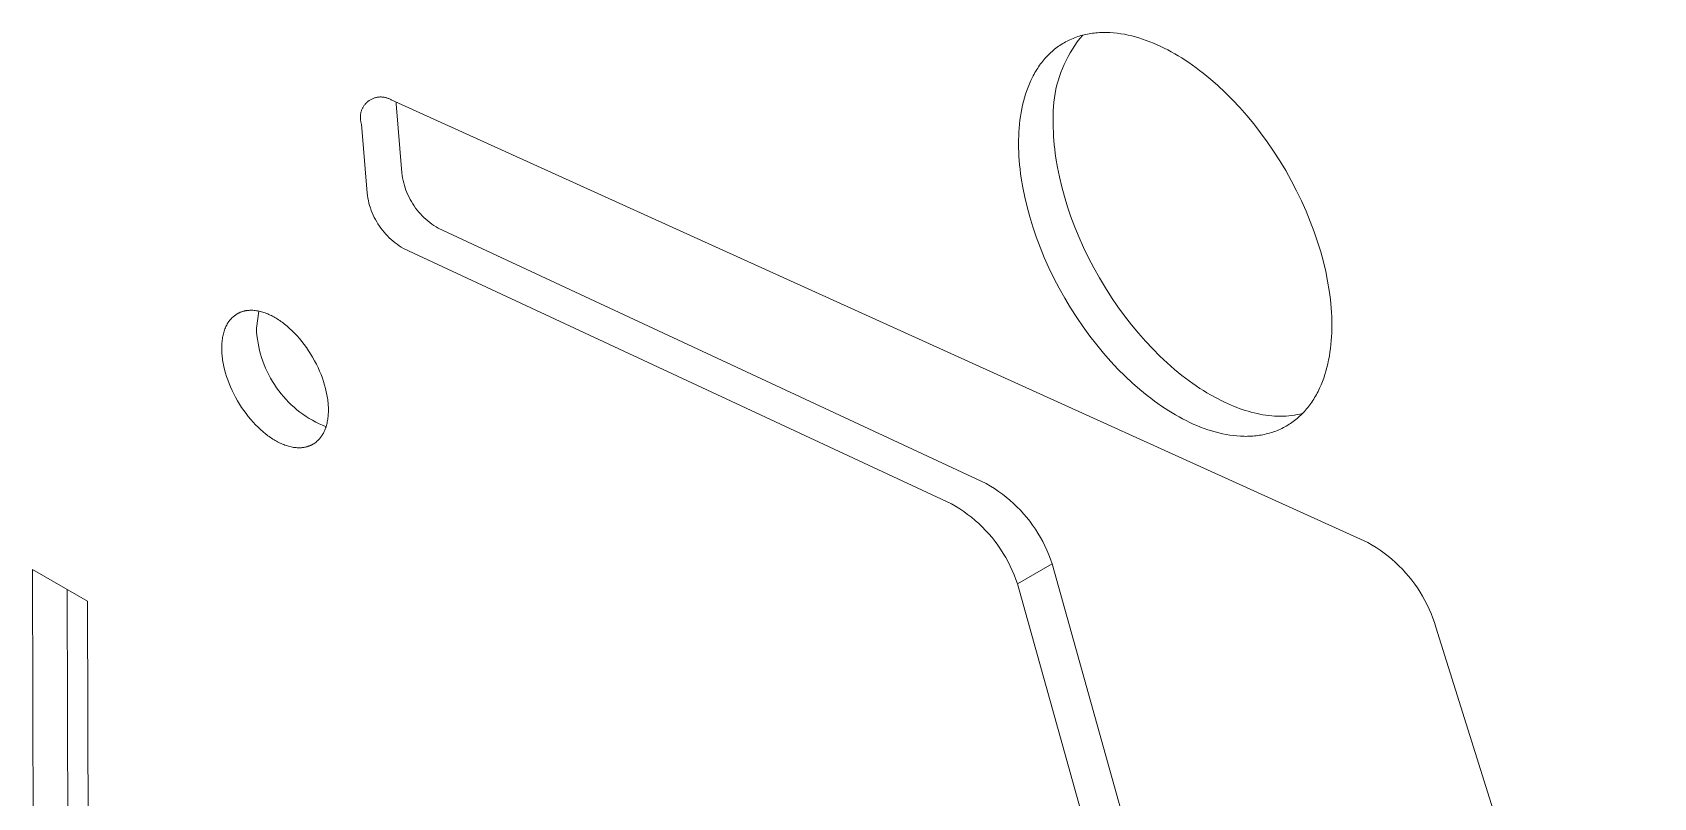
# Model space of a CAD drawing. Header units: inches. Extents: x -1 to 137, y -3 to 81.
# Drawn here: x 123.997 to 125.947, y 59.945 to 60.865 of the extents above; entities that cross this region are included whole.
import ezdxf

# ---------------------------------------------------------------- set-up
doc = ezdxf.new("R2010")
doc.units = ezdxf.units.IN
doc.layers.add('ZANO_R', color=7, linetype='Continuous', lineweight=0)

msp = doc.modelspace()

# ---------------------------------------------------------------- linework, layer by layer
at = {"layer": 'ZANO_R'}
for p, q in [((125.2544, 60.86034), (125.25631, 60.86096)), ((125.25631, 60.86096), (125.25824, 60.86154)), ((125.26043, 60.86214), (125.25712, 60.85809)), ((125.25824, 60.86154), (125.26018, 60.86207)), ((125.26018, 60.86207), (125.26215, 60.86257)), ((125.26215, 60.86257), (125.26412, 60.86303)), ((125.26412, 60.86303), (125.26612, 60.86344)), ((125.26612, 60.86344), (125.26813, 60.86382)), ((125.26813, 60.86382), (125.27015, 60.86416)), ((125.27015, 60.86416), (125.27219, 60.86445)), ((125.27219, 60.86445), (125.27424, 60.86471)), ((125.27424, 60.86471), (125.2763, 60.86493)), ((125.2763, 60.86493), (125.27837, 60.8651)), ((125.27837, 60.8651), (125.28046, 60.86524)), ((125.28046, 60.86524), (125.28256, 60.86534)), ((125.28256, 60.86534), (125.28466, 60.8654)), ((125.28466, 60.8654), (125.28678, 60.86542)), ((125.28678, 60.86542), (125.28891, 60.8654)), ((125.28891, 60.8654), (125.29104, 60.86534)), ((125.29104, 60.86534), (125.29318, 60.86525)), ((125.29318, 60.86525), (125.29749, 60.86495)), ((125.29749, 60.86495), (125.30182, 60.8645)), ((125.30182, 60.8645), (125.30617, 60.8639)), ((125.30617, 60.8639), (125.31054, 60.86316)), ((125.31054, 60.86316), (125.31492, 60.86227)), ((125.31492, 60.86227), (125.31931, 60.86125)), ((125.31931, 60.86125), (125.32371, 60.8601)), ((125.22206, 60.84119), (125.22355, 60.84253)), ((125.22355, 60.84253), (125.22507, 60.84384)), ((125.22507, 60.84384), (125.22661, 60.84512)), ((125.22661, 60.84512), (125.22817, 60.84635)), ((125.22817, 60.84635), (125.22976, 60.84756)), ((125.22976, 60.84756), (125.23138, 60.84872)), ((125.23138, 60.84872), (125.23302, 60.84985)), ((125.23302, 60.84985), (125.23468, 60.85093)), ((125.23468, 60.85093), (125.23636, 60.85198)), ((125.23636, 60.85198), (125.23807, 60.853)), ((125.23807, 60.853), (125.2398, 60.85397)), ((125.2398, 60.85397), (125.24156, 60.8549)), ((125.24156, 60.8549), (125.24333, 60.8558)), ((125.24333, 60.8558), (125.24512, 60.85666)), ((125.24512, 60.85666), (125.24694, 60.85747)), ((125.24804, 60.84528), (125.24532, 60.84081)), ((125.24694, 60.85747), (125.24878, 60.85825)), ((125.25092, 60.84966), (125.24804, 60.84528)), ((125.24878, 60.85825), (125.25063, 60.85899)), ((125.25063, 60.85899), (125.25251, 60.85968)), ((125.25395, 60.85393), (125.25092, 60.84966)), ((125.25251, 60.85968), (125.2544, 60.86034)), ((125.25712, 60.85809), (125.25395, 60.85393)), ((125.32371, 60.8601), (125.3281, 60.85882)), ((125.3281, 60.85882), (125.33248, 60.85741)), ((125.33248, 60.85741), (125.33686, 60.85588)), ((125.33686, 60.85588), (125.34122, 60.85423)), ((125.34122, 60.85423), (125.34557, 60.85246)), ((125.34557, 60.85246), (125.3499, 60.85059)), ((125.3499, 60.85059), (125.35421, 60.8486)), ((125.35421, 60.8486), (125.35848, 60.84652)), ((125.35848, 60.84652), (125.36273, 60.84434)), ((125.36273, 60.84434), (125.36695, 60.84207)), ((125.36695, 60.84207), (125.37113, 60.83971)), ((125.20517, 60.82066), (125.2063, 60.82243)), ((125.2063, 60.82243), (125.20746, 60.82416)), ((125.20746, 60.82416), (125.20865, 60.82587)), ((125.20865, 60.82587), (125.20987, 60.82755)), ((125.20987, 60.82755), (125.21111, 60.82919)), ((125.21111, 60.82919), (125.21239, 60.83081)), ((125.21239, 60.83081), (125.21369, 60.83239)), ((125.21369, 60.83239), (125.21502, 60.83394)), ((125.21502, 60.83394), (125.21637, 60.83546)), ((125.21637, 60.83546), (125.21775, 60.83694)), ((125.21775, 60.83694), (125.21916, 60.83839)), ((125.21916, 60.83839), (125.2206, 60.83981)), ((125.2206, 60.83981), (125.22206, 60.84119)), ((125.23604, 60.82206), (125.23413, 60.81719)), ((125.23811, 60.82687), (125.23604, 60.82206)), ((125.24035, 60.8316), (125.23811, 60.82687)), ((125.24276, 60.83625), (125.24035, 60.8316)), ((125.24532, 60.84081), (125.24276, 60.83625)), ((125.37113, 60.83971), (125.37531, 60.83724)), ((125.37531, 60.83724), (125.37953, 60.83465)), ((125.37953, 60.83465), (125.38378, 60.83192)), ((125.38378, 60.83192), (125.38806, 60.82906)), ((125.38806, 60.82906), (125.39237, 60.82607)), ((125.39237, 60.82607), (125.3967, 60.82294)), ((125.3967, 60.82294), (125.40105, 60.81968)), ((125.19465, 60.79951), (125.1963, 60.80357)), ((125.1963, 60.80357), (125.19807, 60.80755)), ((125.19807, 60.80755), (125.19995, 60.81142)), ((125.19995, 60.81142), (125.20094, 60.81333)), ((125.20094, 60.81333), (125.20195, 60.8152)), ((125.20195, 60.8152), (125.203, 60.81705)), ((125.203, 60.81705), (125.20407, 60.81887)), ((125.20407, 60.81887), (125.20517, 60.82066)), ((125.23083, 60.80725), (125.22945, 60.80221)), ((125.2324, 60.81225), (125.23083, 60.80725)), ((125.23413, 60.81719), (125.2324, 60.81225)), ((125.40105, 60.81968), (125.40542, 60.81629)), ((125.40542, 60.81629), (125.41419, 60.80911)), ((125.41419, 60.80911), (125.42299, 60.8014)), ((124.40122, 60.78259), (124.40189, 60.7831)), ((124.40189, 60.7831), (124.40258, 60.78358)), ((124.40258, 60.78358), (124.40329, 60.78404)), ((124.40329, 60.78404), (124.40402, 60.78448)), ((124.40402, 60.78448), (124.40476, 60.78489)), ((124.40476, 60.78489), (124.40551, 60.78527)), ((124.40551, 60.78527), (124.40628, 60.78563)), ((124.40628, 60.78563), (124.40705, 60.78596)), ((124.40705, 60.78596), (124.40784, 60.78627)), ((124.40784, 60.78627), (124.40864, 60.78655)), ((124.40864, 60.78655), (124.40945, 60.7868)), ((124.40945, 60.7868), (124.41027, 60.78702)), ((124.41027, 60.78702), (124.41109, 60.78721)), ((124.41109, 60.78721), (124.41192, 60.78738)), ((124.41192, 60.78738), (124.41276, 60.78751)), ((124.41276, 60.78751), (124.41359, 60.78762)), ((124.41359, 60.78762), (124.41444, 60.7877)), ((124.41444, 60.7877), (124.41528, 60.78775)), ((124.41528, 60.78775), (124.41613, 60.78776)), ((124.41613, 60.78776), (124.41697, 60.78775)), ((124.41697, 60.78775), (124.41782, 60.78772)), ((124.41782, 60.78772), (124.41866, 60.78765)), ((124.41866, 60.78765), (124.4195, 60.78755)), ((124.4195, 60.78755), (124.42034, 60.78742)), ((124.42034, 60.78742), (124.42117, 60.78727)), ((124.42117, 60.78727), (124.422, 60.78708)), ((124.422, 60.78708), (124.42281, 60.78687)), ((124.42281, 60.78687), (124.42363, 60.78663)), ((124.42363, 60.78663), (124.42443, 60.78636)), ((124.42443, 60.78636), (124.42522, 60.78606)), ((124.42522, 60.78606), (124.426, 60.78574)), ((124.426, 60.78574), (124.42677, 60.78539)), ((124.42677, 60.78539), (124.42753, 60.78501)), ((124.42753, 60.78501), (124.42827, 60.78461)), ((124.42827, 60.78461), (124.429, 60.78418)), ((124.429, 60.78418), (125.60346, 60.25165)), ((125.18921, 60.78245), (125.1904, 60.78682)), ((125.1904, 60.78682), (125.1917, 60.79113)), ((125.1917, 60.79113), (125.19312, 60.79536)), ((125.19312, 60.79536), (125.19465, 60.79951)), ((125.22635, 60.78682), (125.22567, 60.78163)), ((125.2272, 60.79198), (125.22635, 60.78682)), ((125.22824, 60.79711), (125.2272, 60.79198)), ((125.22945, 60.80221), (125.22824, 60.79711)), ((125.42299, 60.8014), (125.43177, 60.79316)), ((125.43177, 60.79316), (125.44051, 60.78442)), ((125.44051, 60.78442), (125.44917, 60.77519)), ((124.39181, 60.76352), (124.39184, 60.76436)), ((124.39182, 60.76267), (124.39181, 60.76352)), ((124.39184, 60.76436), (124.39189, 60.76521)), ((124.39189, 60.76521), (124.39197, 60.76605)), ((124.39197, 60.76605), (124.39208, 60.76689)), ((124.39208, 60.76689), (124.39221, 60.76772)), ((124.39221, 60.76772), (124.39238, 60.76855)), ((124.39238, 60.76855), (124.39258, 60.76937)), ((124.39258, 60.76937), (124.3928, 60.77019)), ((124.3928, 60.77019), (124.39305, 60.771)), ((124.39305, 60.771), (124.39333, 60.7718)), ((124.39333, 60.7718), (124.39364, 60.77258)), ((124.39364, 60.77258), (124.39397, 60.77336)), ((124.39397, 60.77336), (124.39433, 60.77413)), ((124.39433, 60.77413), (124.39472, 60.77488)), ((124.39472, 60.77488), (124.39513, 60.77562)), ((124.39513, 60.77562), (124.39557, 60.77634)), ((124.39557, 60.77634), (124.39603, 60.77705)), ((124.39603, 60.77705), (124.39652, 60.77774)), ((124.39652, 60.77774), (124.39703, 60.77841)), ((124.39703, 60.77841), (124.39757, 60.77907)), ((124.39757, 60.77907), (124.39812, 60.77971)), ((124.39812, 60.77971), (124.3987, 60.78033)), ((124.3987, 60.78033), (124.3993, 60.78092)), ((124.3993, 60.78092), (124.39992, 60.7815)), ((124.39992, 60.7815), (124.40056, 60.78205)), ((124.40056, 60.78205), (124.40122, 60.78259)), ((124.43496, 60.77946), (124.43484, 60.78153)), ((124.44177, 60.69644), (124.43496, 60.77946)), ((125.18494, 60.75972), (125.18557, 60.76436)), ((125.18557, 60.76436), (125.18632, 60.76896)), ((125.18632, 60.76896), (125.18717, 60.77351)), ((125.18717, 60.77351), (125.18813, 60.77801)), ((125.18813, 60.77801), (125.18921, 60.78245)), ((125.22487, 60.77119), (125.22474, 60.76596)), ((125.22474, 60.76596), (125.22479, 60.76072)), ((125.22518, 60.77642), (125.22487, 60.77119)), ((125.22567, 60.78163), (125.22518, 60.77642)), ((125.44917, 60.77519), (125.45772, 60.76549)), ((125.45772, 60.76549), (125.46611, 60.75534)), ((124.39186, 60.76182), (124.39182, 60.76267)), ((124.39193, 60.76098), (124.39186, 60.76182)), ((124.39202, 60.76014), (124.39193, 60.76098)), ((124.39215, 60.7593), (124.39202, 60.76014)), ((124.3923, 60.75847), (124.39215, 60.7593)), ((124.39248, 60.75765), (124.3923, 60.75847)), ((124.39269, 60.75683), (124.39248, 60.75765)), ((124.39293, 60.75602), (124.39269, 60.75683)), ((124.3932, 60.75521), (124.39293, 60.75602)), ((124.40001, 60.67219), (124.3932, 60.75521)), ((125.18343, 60.74083), (125.18366, 60.74559)), ((125.18366, 60.74559), (125.18398, 60.75033)), ((125.18398, 60.75033), (125.18441, 60.75504)), ((125.18441, 60.75504), (125.18494, 60.75972)), ((125.22479, 60.76072), (125.22503, 60.7555)), ((125.22503, 60.7555), (125.22509, 60.75065)), ((125.22509, 60.75065), (125.22524, 60.7457)), ((125.22524, 60.7457), (125.22549, 60.74067)), ((125.46611, 60.75534), (125.47431, 60.74478)), ((125.47431, 60.74478), (125.48228, 60.73385)), ((125.18327, 60.73125), (125.1833, 60.73604)), ((125.18333, 60.7264), (125.18327, 60.73125)), ((125.1833, 60.73604), (125.18343, 60.74083)), ((125.18348, 60.72146), (125.18333, 60.7264)), ((125.22549, 60.74067), (125.22584, 60.73554)), ((125.22584, 60.73554), (125.22629, 60.73032)), ((125.22629, 60.73032), (125.22684, 60.72501)), ((125.22684, 60.72501), (125.2275, 60.71962)), ((125.48228, 60.73385), (125.48999, 60.72257)), ((125.18373, 60.71642), (125.18348, 60.72146)), ((125.18408, 60.71129), (125.18373, 60.71642)), ((125.18453, 60.70607), (125.18408, 60.71129)), ((125.18508, 60.70077), (125.18453, 60.70607)), ((125.2275, 60.71962), (125.22827, 60.71415)), ((125.22827, 60.71415), (125.23014, 60.70298)), ((125.48999, 60.72257), (125.49741, 60.711)), ((125.49741, 60.711), (125.5045, 60.69917)), ((124.44216, 60.6934), (124.44177, 60.69644)), ((124.44265, 60.69038), (124.44216, 60.6934)), ((124.44325, 60.68738), (124.44265, 60.69038)), ((124.44395, 60.68441), (124.44325, 60.68738)), ((125.18574, 60.69538), (125.18508, 60.70077)), ((125.18651, 60.68991), (125.18574, 60.69538)), ((125.18837, 60.67873), (125.18651, 60.68991)), ((125.23014, 60.70298), (125.23245, 60.69152)), ((125.23245, 60.69152), (125.23522, 60.67982)), ((125.5045, 60.69917), (125.51123, 60.68714)), ((125.51123, 60.68714), (125.51759, 60.67496)), ((124.4004, 60.66916), (124.40001, 60.67219)), ((124.40089, 60.66614), (124.4004, 60.66916)), ((124.40149, 60.66314), (124.40089, 60.66614)), ((124.44476, 60.68146), (124.44395, 60.68441)), ((124.44567, 60.67854), (124.44476, 60.68146)), ((124.44668, 60.67565), (124.44567, 60.67854)), ((124.44778, 60.6728), (124.44668, 60.67565)), ((124.44899, 60.66999), (124.44778, 60.6728)), ((124.4503, 60.66722), (124.44899, 60.66999)), ((124.4517, 60.66451), (124.4503, 60.66722)), ((125.19069, 60.66728), (125.18837, 60.67873)), ((125.19346, 60.65557), (125.19069, 60.66728)), ((125.23522, 60.67982), (125.23845, 60.6679)), ((125.23845, 60.6679), (125.24215, 60.6558)), ((125.51759, 60.67496), (125.52353, 60.66266)), ((124.40219, 60.66016), (124.40149, 60.66314)), ((124.403, 60.65721), (124.40219, 60.66016)), ((124.40391, 60.65429), (124.403, 60.65721)), ((124.40491, 60.6514), (124.40391, 60.65429)), ((124.40602, 60.64855), (124.40491, 60.6514)), ((124.40723, 60.64574), (124.40602, 60.64855)), ((124.4532, 60.66184), (124.4517, 60.66451)), ((124.45478, 60.65922), (124.4532, 60.66184)), ((124.45646, 60.65667), (124.45478, 60.65922)), ((124.45823, 60.65417), (124.45646, 60.65667)), ((124.46008, 60.65174), (124.45823, 60.65417)), ((124.46201, 60.64937), (124.46008, 60.65174)), ((124.46403, 60.64707), (124.46201, 60.64937)), ((124.46613, 60.64484), (124.46403, 60.64707)), ((125.19669, 60.64365), (125.19346, 60.65557)), ((125.24215, 60.6558), (125.24632, 60.64357)), ((125.52353, 60.66266), (125.52906, 60.65031)), ((125.52906, 60.65031), (125.53414, 60.63795)), ((124.40854, 60.64298), (124.40723, 60.64574)), ((124.40994, 60.64026), (124.40854, 60.64298)), ((124.41143, 60.63759), (124.40994, 60.64026)), ((124.41302, 60.63498), (124.41143, 60.63759)), ((124.4147, 60.63242), (124.41302, 60.63498)), ((124.41647, 60.62992), (124.4147, 60.63242)), ((124.41832, 60.62749), (124.41647, 60.62992)), ((124.42025, 60.62512), (124.41832, 60.62749)), ((124.4683, 60.64269), (124.46613, 60.64484)), ((124.47055, 60.64061), (124.4683, 60.64269)), ((124.47287, 60.63862), (124.47055, 60.64061)), ((124.47525, 60.63671), (124.47287, 60.63862)), ((124.4777, 60.63488), (124.47525, 60.63671)), ((124.48022, 60.63313), (124.4777, 60.63488)), ((124.48279, 60.63148), (124.48022, 60.63313)), ((124.48542, 60.62992), (124.48279, 60.63148)), ((125.14436, 60.32264), (124.48542, 60.62992)), ((125.20039, 60.63155), (125.19669, 60.64365)), ((125.20456, 60.61933), (125.20039, 60.63155)), ((125.24632, 60.64357), (125.25095, 60.63125)), ((125.25095, 60.63125), (125.25603, 60.6189)), ((125.53414, 60.63795), (125.53876, 60.62564)), ((124.42227, 60.62282), (124.42025, 60.62512)), ((124.42437, 60.6206), (124.42227, 60.62282)), ((124.42654, 60.61844), (124.42437, 60.6206)), ((124.42879, 60.61637), (124.42654, 60.61844)), ((124.4311, 60.61437), (124.42879, 60.61637)), ((124.43349, 60.61246), (124.4311, 60.61437)), ((124.43594, 60.61063), (124.43349, 60.61246)), ((124.43845, 60.60889), (124.43594, 60.61063)), ((124.44103, 60.60723), (124.43845, 60.60889)), ((125.20919, 60.60701), (125.20456, 60.61933)), ((125.25603, 60.6189), (125.26155, 60.60654)), ((125.53876, 60.62564), (125.54293, 60.61341)), ((125.54293, 60.61341), (125.54663, 60.60131)), ((124.44366, 60.60567), (124.44103, 60.60723)), ((125.1026, 60.2984), (124.44366, 60.60567)), ((125.21427, 60.59465), (125.20919, 60.60701)), ((125.21979, 60.5823), (125.21427, 60.59465)), ((125.26155, 60.60654), (125.2675, 60.59425)), ((125.2675, 60.59425), (125.27385, 60.58206)), ((125.54663, 60.60131), (125.54987, 60.58939)), ((125.54987, 60.58939), (125.55264, 60.57768)), ((125.22574, 60.57), (125.21979, 60.5823)), ((125.23209, 60.55782), (125.22574, 60.57)), ((125.27385, 60.58206), (125.28058, 60.57003)), ((125.28058, 60.57003), (125.28767, 60.55821)), ((125.55264, 60.57768), (125.55495, 60.56623)), ((125.23882, 60.54579), (125.23209, 60.55782)), ((125.28767, 60.55821), (125.29509, 60.54664)), ((125.55495, 60.56623), (125.55681, 60.55506)), ((125.55681, 60.55506), (125.55758, 60.54958)), ((125.55758, 60.54958), (125.55824, 60.54419)), ((124.24869, 60.52922), (124.24933, 60.52945)), ((124.24933, 60.52945), (124.24998, 60.52966)), ((124.24998, 60.52966), (124.25064, 60.52985)), ((124.25064, 60.52985), (124.2513, 60.53004)), ((124.2513, 60.53004), (124.25197, 60.53021)), ((124.25197, 60.53021), (124.25264, 60.53036)), ((124.25264, 60.53036), (124.25332, 60.5305)), ((124.25332, 60.5305), (124.25401, 60.53063)), ((124.25401, 60.53063), (124.25469, 60.53075)), ((124.25469, 60.53075), (124.25539, 60.53085)), ((124.25539, 60.53085), (124.25609, 60.53093)), ((124.25609, 60.53093), (124.25679, 60.53101)), ((124.25679, 60.53101), (124.25749, 60.53107)), ((124.25749, 60.53107), (124.2582, 60.53111)), ((124.2582, 60.53111), (124.25892, 60.53115)), ((124.25892, 60.53115), (124.25963, 60.53117)), ((124.25963, 60.53117), (124.26035, 60.53117)), ((124.26035, 60.53117), (124.26108, 60.53117)), ((124.26108, 60.53117), (124.26181, 60.53115)), ((124.26181, 60.53115), (124.26253, 60.53112)), ((124.26253, 60.53112), (124.264, 60.53101)), ((124.264, 60.53101), (124.26547, 60.53086)), ((124.26547, 60.53086), (124.26696, 60.53066)), ((124.26976, 60.53014), (124.26688, 60.50975)), ((124.26696, 60.53066), (124.26844, 60.5304)), ((124.26844, 60.5304), (124.26993, 60.5301)), ((124.26993, 60.5301), (124.27143, 60.52976)), ((124.27143, 60.52976), (124.27292, 60.52936)), ((124.27292, 60.52936), (124.27442, 60.52893)), ((125.24591, 60.53396), (125.23882, 60.54579)), ((125.25333, 60.52239), (125.24591, 60.53396)), ((125.29509, 60.54664), (125.3028, 60.53536)), ((125.3028, 60.53536), (125.31078, 60.52443)), ((125.55824, 60.54419), (125.55879, 60.53889)), ((125.55879, 60.53889), (125.55925, 60.53367)), ((125.55925, 60.53367), (125.55959, 60.52854)), ((124.229, 60.50874), (124.22956, 60.51012)), ((124.22956, 60.51012), (124.23016, 60.51148)), ((124.23016, 60.51148), (124.2308, 60.5128)), ((124.2308, 60.5128), (124.23114, 60.51344)), ((124.23114, 60.51344), (124.23148, 60.51408)), ((124.23148, 60.51408), (124.23184, 60.51471)), ((124.23184, 60.51471), (124.2322, 60.51533)), ((124.2322, 60.51533), (124.23258, 60.51594)), ((124.23258, 60.51594), (124.23296, 60.51654)), ((124.23296, 60.51654), (124.23336, 60.51713)), ((124.23336, 60.51713), (124.23376, 60.51771)), ((124.23376, 60.51771), (124.23418, 60.51828)), ((124.23418, 60.51828), (124.2346, 60.51884)), ((124.2346, 60.51884), (124.23503, 60.51939)), ((124.23503, 60.51939), (124.23548, 60.51993)), ((124.23548, 60.51993), (124.23593, 60.52046)), ((124.23593, 60.52046), (124.23639, 60.52098)), ((124.23639, 60.52098), (124.23686, 60.52148)), ((124.23686, 60.52148), (124.23734, 60.52198)), ((124.23734, 60.52198), (124.23783, 60.52246)), ((124.23783, 60.52246), (124.23833, 60.52293)), ((124.23833, 60.52293), (124.23883, 60.52339)), ((124.23883, 60.52339), (124.23935, 60.52383)), ((124.23935, 60.52383), (124.23987, 60.52426)), ((124.23987, 60.52426), (124.24041, 60.52469)), ((124.24041, 60.52469), (124.24095, 60.52509)), ((124.24095, 60.52509), (124.2415, 60.52549)), ((124.2415, 60.52549), (124.24206, 60.52587)), ((124.24206, 60.52587), (124.24262, 60.52624)), ((124.24262, 60.52624), (124.2432, 60.5266)), ((124.2432, 60.5266), (124.24378, 60.52695)), ((124.24378, 60.52695), (124.24437, 60.52728)), ((124.24437, 60.52728), (124.24496, 60.5276)), ((124.24496, 60.5276), (124.24557, 60.5279)), ((124.24557, 60.5279), (124.24618, 60.52819)), ((124.24618, 60.52819), (124.2468, 60.52847)), ((124.2468, 60.52847), (124.24742, 60.52873)), ((124.24742, 60.52873), (124.24805, 60.52899)), ((124.24805, 60.52899), (124.24869, 60.52922)), ((124.27442, 60.52893), (124.27591, 60.52845)), ((124.27591, 60.52845), (124.2774, 60.52793)), ((124.2774, 60.52793), (124.27889, 60.52736)), ((124.27889, 60.52736), (124.28037, 60.52676)), ((124.28037, 60.52676), (124.28184, 60.52613)), ((124.28184, 60.52613), (124.2833, 60.52545)), ((124.2833, 60.52545), (124.28476, 60.52474)), ((124.28476, 60.52474), (124.28621, 60.524)), ((124.28621, 60.524), (124.28764, 60.52323)), ((124.28764, 60.52323), (124.28907, 60.52242)), ((124.28907, 60.52242), (124.29049, 60.52158)), ((124.29049, 60.52158), (124.29192, 60.5207)), ((124.29192, 60.5207), (124.29337, 60.51977)), ((124.29337, 60.51977), (124.29483, 60.5188)), ((124.29483, 60.5188), (124.29629, 60.51778)), ((124.29629, 60.51778), (124.29777, 60.51672)), ((124.29777, 60.51672), (124.29925, 60.51561)), ((124.29925, 60.51561), (124.30074, 60.51445)), ((124.30074, 60.51445), (124.30372, 60.51201)), ((124.30372, 60.51201), (124.30672, 60.50938)), ((125.26104, 60.51112), (125.25333, 60.52239)), ((125.26902, 60.50018), (125.26104, 60.51112)), ((125.31078, 60.52443), (125.31898, 60.51387)), ((125.31898, 60.51387), (125.32737, 60.50372)), ((125.55959, 60.52854), (125.55984, 60.5235)), ((125.55984, 60.5235), (125.56, 60.51856)), ((125.56, 60.51856), (125.56005, 60.51371)), ((125.56005, 60.51371), (125.56002, 60.50892)), ((124.22518, 60.48877), (124.22526, 60.49039)), ((124.22526, 60.49039), (124.22537, 60.492)), ((124.22537, 60.492), (124.22551, 60.49361)), ((124.22551, 60.49361), (124.22569, 60.4952)), ((124.22569, 60.4952), (124.22591, 60.49678)), ((124.22591, 60.49678), (124.22616, 60.49834)), ((124.22616, 60.49834), (124.22645, 60.49989)), ((124.22645, 60.49989), (124.22678, 60.50142)), ((124.22678, 60.50142), (124.22714, 60.50293)), ((124.22714, 60.50293), (124.22755, 60.50442)), ((124.22755, 60.50442), (124.22799, 60.50589)), ((124.22799, 60.50589), (124.22848, 60.50733)), ((124.22848, 60.50733), (124.229, 60.50874)), ((124.26688, 60.50975), (124.26712, 60.50524)), ((124.26712, 60.50524), (124.26751, 60.50074)), ((124.26751, 60.50074), (124.26805, 60.49626)), ((124.26805, 60.49626), (124.26874, 60.49179)), ((124.26874, 60.49179), (124.26959, 60.48736)), ((124.30672, 60.50938), (124.30971, 60.50658)), ((124.30971, 60.50658), (124.31268, 60.50361)), ((124.31268, 60.50361), (124.31563, 60.50046)), ((124.31563, 60.50046), (124.31854, 60.49716)), ((124.31854, 60.49716), (124.32139, 60.49371)), ((124.32139, 60.49371), (124.32418, 60.49011)), ((125.27722, 60.48962), (125.26902, 60.50018)), ((125.32737, 60.50372), (125.33591, 60.49402)), ((125.33591, 60.49402), (125.34457, 60.48479)), ((125.55934, 60.49463), (125.55891, 60.48992)), ((125.55967, 60.49937), (125.55934, 60.49463)), ((125.55989, 60.50414), (125.55967, 60.49937)), ((125.56002, 60.50892), (125.55989, 60.50414)), ((124.22512, 60.48551), (124.22514, 60.48714)), ((124.22514, 60.48386), (124.22512, 60.48551)), ((124.22514, 60.48714), (124.22518, 60.48877)), ((124.2252, 60.48217), (124.22514, 60.48386)), ((124.22528, 60.48046), (124.2252, 60.48217)), ((124.2254, 60.47871), (124.22528, 60.48046)), ((124.22555, 60.47694), (124.2254, 60.47871)), ((124.22574, 60.47513), (124.22555, 60.47694)), ((124.22597, 60.4733), (124.22574, 60.47513)), ((124.22623, 60.47144), (124.22597, 60.4733)), ((124.22686, 60.46763), (124.22623, 60.47144)), ((124.26959, 60.48736), (124.27059, 60.48295)), ((124.27059, 60.48295), (124.27173, 60.47858)), ((124.27173, 60.47858), (124.27302, 60.47425)), ((124.27302, 60.47425), (124.27446, 60.46997)), ((124.32418, 60.49011), (124.3269, 60.48639)), ((124.3269, 60.48639), (124.32952, 60.48255)), ((124.32952, 60.48255), (124.33205, 60.47862)), ((124.33205, 60.47862), (124.33446, 60.47459)), ((124.33446, 60.47459), (124.33675, 60.4705)), ((125.28561, 60.47948), (125.27722, 60.48962)), ((125.29415, 60.46977), (125.28561, 60.47948)), ((125.34457, 60.48479), (125.35331, 60.47604)), ((125.35331, 60.47604), (125.3621, 60.46781)), ((125.55615, 60.47145), (125.55519, 60.46695)), ((125.55701, 60.476), (125.55615, 60.47145)), ((125.55775, 60.4806), (125.55701, 60.476)), ((125.55838, 60.48524), (125.55775, 60.4806)), ((125.55891, 60.48992), (125.55838, 60.48524)), ((124.22765, 60.46373), (124.22686, 60.46763)), ((124.22859, 60.45975), (124.22765, 60.46373)), ((124.22969, 60.45569), (124.22859, 60.45975)), ((124.23095, 60.45158), (124.22969, 60.45569)), ((124.23237, 60.44741), (124.23095, 60.45158)), ((124.27446, 60.46997), (124.27605, 60.46574)), ((124.27605, 60.46574), (124.27778, 60.46156)), ((124.27778, 60.46156), (124.27965, 60.45745)), ((124.27965, 60.45745), (124.28165, 60.45341)), ((124.28165, 60.45341), (124.2838, 60.44943)), ((124.33675, 60.4705), (124.33891, 60.46635)), ((124.33891, 60.46635), (124.34094, 60.46216)), ((124.34094, 60.46216), (124.34282, 60.45796)), ((124.34282, 60.45796), (124.34455, 60.45375)), ((124.34455, 60.45375), (124.34612, 60.44956)), ((125.30281, 60.46054), (125.29415, 60.46977)), ((125.31155, 60.4518), (125.30281, 60.46054)), ((125.32033, 60.44356), (125.31155, 60.4518)), ((125.3621, 60.46781), (125.37089, 60.4601)), ((125.37089, 60.4601), (125.37966, 60.45292)), ((125.37966, 60.45292), (125.38403, 60.44952)), ((125.55163, 60.45383), (125.55021, 60.4496)), ((125.55293, 60.45814), (125.55163, 60.45383)), ((125.55412, 60.46251), (125.55293, 60.45814)), ((125.55519, 60.46695), (125.55412, 60.46251)), ((124.23395, 60.44322), (124.23237, 60.44741)), ((124.23567, 60.43901), (124.23395, 60.44322)), ((124.23755, 60.43481), (124.23567, 60.43901)), ((124.23958, 60.43063), (124.23755, 60.43481)), ((124.2838, 60.44943), (124.28608, 60.44553)), ((124.28608, 60.44553), (124.28849, 60.44171)), ((124.28849, 60.44171), (124.29103, 60.43797)), ((124.29103, 60.43797), (124.29369, 60.43432)), ((124.29369, 60.43432), (124.29648, 60.43077)), ((124.34612, 60.44956), (124.34754, 60.4454)), ((124.34754, 60.4454), (124.3488, 60.44128)), ((124.3488, 60.44128), (124.3499, 60.43722)), ((124.3499, 60.43722), (124.35084, 60.43324)), ((124.35084, 60.43324), (124.35163, 60.42934)), ((125.32913, 60.43585), (125.32033, 60.44356)), ((125.3379, 60.42867), (125.32913, 60.43585)), ((125.38403, 60.44952), (125.38839, 60.44627)), ((125.38839, 60.44627), (125.39272, 60.44314)), ((125.39272, 60.44314), (125.39702, 60.44015)), ((125.39702, 60.44015), (125.4013, 60.43729)), ((125.4013, 60.43729), (125.40555, 60.43456)), ((125.40555, 60.43456), (125.40977, 60.43196)), ((125.40977, 60.43196), (125.41395, 60.4295)), ((125.54337, 60.43354), (125.54238, 60.43164)), ((125.54526, 60.43741), (125.54337, 60.43354)), ((125.54702, 60.44139), (125.54526, 60.43741)), ((125.54867, 60.44545), (125.54702, 60.44139)), ((125.55021, 60.4496), (125.54867, 60.44545)), ((124.24174, 60.42648), (124.23958, 60.43063)), ((124.24403, 60.42238), (124.24174, 60.42648)), ((124.24645, 60.41836), (124.24403, 60.42238)), ((124.24897, 60.41442), (124.24645, 60.41836)), ((124.2516, 60.41058), (124.24897, 60.41442)), ((124.29648, 60.43077), (124.29938, 60.42731)), ((124.29938, 60.42731), (124.30241, 60.42395)), ((124.30241, 60.42395), (124.30554, 60.4207)), ((124.30554, 60.4207), (124.30878, 60.41755)), ((124.30878, 60.41755), (124.31213, 60.41452)), ((124.31213, 60.41452), (124.31558, 60.41161)), ((124.35163, 60.42934), (124.35227, 60.42554)), ((124.35227, 60.42554), (124.35253, 60.42368)), ((124.35253, 60.42368), (124.35275, 60.42184)), ((124.35275, 60.42184), (124.35294, 60.42004)), ((124.35294, 60.42004), (124.35309, 60.41826)), ((124.35309, 60.41826), (124.35321, 60.41651)), ((124.35321, 60.41651), (124.3533, 60.4148)), ((124.3533, 60.4148), (124.35335, 60.41312)), ((124.35335, 60.41312), (124.35337, 60.41147)), ((125.34227, 60.42528), (125.3379, 60.42867)), ((125.34662, 60.42202), (125.34227, 60.42528)), ((125.35096, 60.41889), (125.34662, 60.42202)), ((125.35526, 60.4159), (125.35096, 60.41889)), ((125.35954, 60.41304), (125.35526, 60.4159)), ((125.36379, 60.41032), (125.35954, 60.41304)), ((125.41395, 60.4295), (125.42075, 60.42571)), ((125.42075, 60.42571), (125.42763, 60.42217)), ((125.42763, 60.42217), (125.43111, 60.4205)), ((125.43111, 60.4205), (125.43459, 60.41889)), ((125.43459, 60.41889), (125.4381, 60.41735)), ((125.4381, 60.41735), (125.44162, 60.41588)), ((125.44162, 60.41588), (125.44515, 60.41448)), ((125.44515, 60.41448), (125.44869, 60.41317)), ((125.44869, 60.41317), (125.45223, 60.41192)), ((125.52964, 60.41257), (125.52831, 60.41102)), ((125.53094, 60.41415), (125.52964, 60.41257)), ((125.53221, 60.41577), (125.53094, 60.41415)), ((125.53345, 60.41741), (125.53221, 60.41577)), ((125.53467, 60.41909), (125.53345, 60.41741)), ((125.53586, 60.4208), (125.53467, 60.41909)), ((125.53702, 60.42253), (125.53586, 60.4208)), ((125.53815, 60.4243), (125.53702, 60.42253)), ((125.53925, 60.42609), (125.53815, 60.4243)), ((125.54033, 60.42791), (125.53925, 60.42609)), ((125.54137, 60.42976), (125.54033, 60.42791)), ((125.54238, 60.43164), (125.54137, 60.42976)), ((124.25431, 60.40686), (124.2516, 60.41058)), ((124.2571, 60.40327), (124.25431, 60.40686)), ((124.25996, 60.39981), (124.2571, 60.40327)), ((124.26286, 60.39651), (124.25996, 60.39981)), ((124.26581, 60.39337), (124.26286, 60.39651)), ((124.26879, 60.39039), (124.26581, 60.39337)), ((124.31558, 60.41161), (124.31913, 60.40881)), ((124.31913, 60.40881), (124.32277, 60.40613)), ((124.32277, 60.40613), (124.3265, 60.40358)), ((124.3265, 60.40358), (124.33032, 60.40116)), ((124.33032, 60.40116), (124.33421, 60.39887)), ((124.33421, 60.39887), (124.33818, 60.39672)), ((124.33818, 60.39672), (124.34222, 60.3947)), ((124.34222, 60.3947), (124.34633, 60.39282)), ((124.35135, 60.39404), (124.35094, 60.39255)), ((124.35171, 60.39555), (124.35135, 60.39404)), ((124.35204, 60.39708), (124.35171, 60.39555)), ((124.35233, 60.39863), (124.35204, 60.39708)), ((124.35258, 60.4002), (124.35233, 60.39863)), ((124.3528, 60.40178), (124.35258, 60.4002)), ((124.35298, 60.40337), (124.3528, 60.40178)), ((124.35313, 60.40497), (124.35298, 60.40337)), ((124.35324, 60.40659), (124.35313, 60.40497)), ((124.35331, 60.40821), (124.35324, 60.40659)), ((124.35336, 60.40983), (124.35331, 60.40821)), ((124.35337, 60.41147), (124.35336, 60.40983)), ((125.36801, 60.40772), (125.36379, 60.41032)), ((125.37219, 60.40525), (125.36801, 60.40772)), ((125.37637, 60.40289), (125.37219, 60.40525)), ((125.38059, 60.40062), (125.37637, 60.40289)), ((125.38484, 60.39844), (125.38059, 60.40062)), ((125.38912, 60.39636), (125.38484, 60.39844)), ((125.39342, 60.39438), (125.38912, 60.39636)), ((125.39775, 60.3925), (125.39342, 60.39438)), ((125.45223, 60.41192), (125.45579, 60.41076)), ((125.45579, 60.41076), (125.45934, 60.40969)), ((125.45934, 60.40969), (125.4629, 60.40869)), ((125.4629, 60.40869), (125.46646, 60.40778)), ((125.46646, 60.40778), (125.47002, 60.40696)), ((125.47002, 60.40696), (125.47357, 60.40624)), ((125.47357, 60.40624), (125.47712, 60.4056)), ((125.47712, 60.4056), (125.48065, 60.40505)), ((125.48065, 60.40505), (125.48418, 60.4046)), ((125.48418, 60.4046), (125.48768, 60.40425)), ((125.48768, 60.40425), (125.49118, 60.404)), ((125.49118, 60.404), (125.49465, 60.40384)), ((125.49465, 60.40384), (125.4981, 60.40379)), ((125.4981, 60.40379), (125.50153, 60.40383)), ((125.50153, 60.40383), (125.50493, 60.40398)), ((125.50493, 60.40398), (125.5083, 60.40424)), ((125.50696, 60.39298), (125.50525, 60.39196)), ((125.50865, 60.39403), (125.50696, 60.39298)), ((125.5083, 60.40424), (125.51165, 60.40459)), ((125.51031, 60.39512), (125.50865, 60.39403)), ((125.51195, 60.39624), (125.51031, 60.39512)), ((125.51165, 60.40459), (125.51495, 60.40505)), ((125.51356, 60.39741), (125.51195, 60.39624)), ((125.51515, 60.39861), (125.51356, 60.39741)), ((125.51495, 60.40505), (125.51823, 60.40562)), ((125.51672, 60.39984), (125.51515, 60.39861)), ((125.51826, 60.40112), (125.51672, 60.39984)), ((125.51823, 60.40562), (125.52146, 60.40629)), ((125.51977, 60.40243), (125.51826, 60.40112)), ((125.52126, 60.40377), (125.51977, 60.40243)), ((125.52272, 60.40515), (125.52126, 60.40377)), ((125.52146, 60.40629), (125.52465, 60.40707)), ((125.52416, 60.40657), (125.52272, 60.40515)), ((125.52557, 60.40802), (125.52416, 60.40657)), ((125.52695, 60.4095), (125.52557, 60.40802)), ((125.52831, 60.41102), (125.52695, 60.4095)), ((124.27178, 60.38759), (124.26879, 60.39039)), ((124.27477, 60.38496), (124.27178, 60.38759)), ((124.27776, 60.38252), (124.27477, 60.38496)), ((124.27924, 60.38137), (124.27776, 60.38252)), ((124.28072, 60.38026), (124.27924, 60.38137)), ((124.2822, 60.37919), (124.28072, 60.38026)), ((124.28366, 60.37817), (124.2822, 60.37919)), ((124.28512, 60.3772), (124.28366, 60.37817)), ((124.28657, 60.37627), (124.28512, 60.3772)), ((124.288, 60.37539), (124.28657, 60.37627)), ((124.28943, 60.37455), (124.288, 60.37539)), ((124.29085, 60.37375), (124.28943, 60.37455)), ((124.29229, 60.37297), (124.29085, 60.37375)), ((124.33966, 60.37359), (124.33914, 60.37314)), ((124.34016, 60.37405), (124.33966, 60.37359)), ((124.34066, 60.37452), (124.34016, 60.37405)), ((124.34115, 60.375), (124.34066, 60.37452)), ((124.34163, 60.37549), (124.34115, 60.375)), ((124.3421, 60.376), (124.34163, 60.37549)), ((124.34256, 60.37651), (124.3421, 60.376)), ((124.34302, 60.37704), (124.34256, 60.37651)), ((124.34346, 60.37758), (124.34302, 60.37704)), ((124.34389, 60.37813), (124.34346, 60.37758)), ((124.34431, 60.37869), (124.34389, 60.37813)), ((124.34473, 60.37926), (124.34431, 60.37869)), ((124.34513, 60.37984), (124.34473, 60.37926)), ((124.34553, 60.38043), (124.34513, 60.37984)), ((124.34591, 60.38103), (124.34553, 60.38043)), ((124.34629, 60.38164), (124.34591, 60.38103)), ((124.34665, 60.38226), (124.34629, 60.38164)), ((124.34633, 60.39282), (124.3505, 60.39108)), ((124.34701, 60.38289), (124.34665, 60.38226)), ((124.34735, 60.38353), (124.34701, 60.38289)), ((124.34769, 60.38418), (124.34735, 60.38353)), ((124.34833, 60.3855), (124.34769, 60.38418)), ((124.34893, 60.38685), (124.34833, 60.3855)), ((124.34949, 60.38823), (124.34893, 60.38685)), ((124.35002, 60.38964), (124.34949, 60.38823)), ((124.3505, 60.39108), (124.35002, 60.38964)), ((124.35094, 60.39255), (124.3505, 60.39108)), ((125.4021, 60.39074), (125.39775, 60.3925)), ((125.40646, 60.38909), (125.4021, 60.39074)), ((125.41084, 60.38755), (125.40646, 60.38909)), ((125.41523, 60.38614), (125.41084, 60.38755)), ((125.41962, 60.38486), (125.41523, 60.38614)), ((125.42401, 60.38371), (125.41962, 60.38486)), ((125.4284, 60.38269), (125.42401, 60.38371)), ((125.43278, 60.38181), (125.4284, 60.38269)), ((125.43715, 60.38106), (125.43278, 60.38181)), ((125.4415, 60.38047), (125.43715, 60.38106)), ((125.44583, 60.38001), (125.4415, 60.38047)), ((125.45014, 60.37971), (125.44583, 60.38001)), ((125.45228, 60.37962), (125.45014, 60.37971)), ((125.45442, 60.37956), (125.45228, 60.37962)), ((125.45654, 60.37954), (125.45442, 60.37956)), ((125.45866, 60.37956), (125.45654, 60.37954)), ((125.46077, 60.37962), (125.45866, 60.37956)), ((125.46287, 60.37972), (125.46077, 60.37962)), ((125.46495, 60.37986), (125.46287, 60.37972)), ((125.46703, 60.38003), (125.46495, 60.37986)), ((125.46909, 60.38025), (125.46703, 60.38003)), ((125.47114, 60.38051), (125.46909, 60.38025)), ((125.47317, 60.3808), (125.47114, 60.38051)), ((125.4752, 60.38114), (125.47317, 60.3808)), ((125.47721, 60.38152), (125.4752, 60.38114)), ((125.4792, 60.38193), (125.47721, 60.38152)), ((125.48118, 60.38239), (125.4792, 60.38193)), ((125.48314, 60.38289), (125.48118, 60.38239)), ((125.48509, 60.38342), (125.48314, 60.38289)), ((125.48701, 60.384), (125.48509, 60.38342)), ((125.48892, 60.38462), (125.48701, 60.384)), ((125.49082, 60.38528), (125.48892, 60.38462)), ((125.49269, 60.38597), (125.49082, 60.38528)), ((125.49455, 60.38671), (125.49269, 60.38597)), ((125.49638, 60.38749), (125.49455, 60.38671)), ((125.4982, 60.38831), (125.49638, 60.38749)), ((125.49999, 60.38916), (125.4982, 60.38831)), ((125.50177, 60.39006), (125.49999, 60.38916)), ((125.50352, 60.39099), (125.50177, 60.39006)), ((125.50525, 60.39196), (125.50352, 60.39099)), ((124.29373, 60.37223), (124.29229, 60.37297)), ((124.29519, 60.37152), (124.29373, 60.37223)), ((124.29665, 60.37085), (124.29519, 60.37152)), ((124.29813, 60.37021), (124.29665, 60.37085)), ((124.29961, 60.36961), (124.29813, 60.37021)), ((124.30109, 60.36905), (124.29961, 60.36961)), ((124.30258, 60.36853), (124.30109, 60.36905)), ((124.30407, 60.36805), (124.30258, 60.36853)), ((124.30557, 60.36761), (124.30407, 60.36805)), ((124.30706, 60.36722), (124.30557, 60.36761)), ((124.30856, 60.36687), (124.30706, 60.36722)), ((124.31005, 60.36657), (124.30856, 60.36687)), ((124.31154, 60.36632), (124.31005, 60.36657)), ((124.31302, 60.36611), (124.31154, 60.36632)), ((124.31449, 60.36596), (124.31302, 60.36611)), ((124.31596, 60.36586), (124.31449, 60.36596)), ((124.31669, 60.36582), (124.31596, 60.36586)), ((124.31741, 60.3658), (124.31669, 60.36582)), ((124.31814, 60.3658), (124.31741, 60.3658)), ((124.31886, 60.36581), (124.31814, 60.3658)), ((124.31957, 60.36583), (124.31886, 60.36581)), ((124.32029, 60.36586), (124.31957, 60.36583)), ((124.321, 60.36591), (124.32029, 60.36586)), ((124.3217, 60.36597), (124.321, 60.36591)), ((124.32241, 60.36604), (124.3217, 60.36597)), ((124.3231, 60.36613), (124.32241, 60.36604)), ((124.3238, 60.36623), (124.3231, 60.36613)), ((124.32449, 60.36634), (124.3238, 60.36623)), ((124.32517, 60.36647), (124.32449, 60.36634)), ((124.32585, 60.36661), (124.32517, 60.36647)), ((124.32652, 60.36677), (124.32585, 60.36661)), ((124.32719, 60.36694), (124.32652, 60.36677)), ((124.32785, 60.36712), (124.32719, 60.36694)), ((124.32851, 60.36732), (124.32785, 60.36712)), ((124.32916, 60.36753), (124.32851, 60.36732)), ((124.3298, 60.36775), (124.32916, 60.36753)), ((124.33044, 60.36799), (124.3298, 60.36775)), ((124.33107, 60.36824), (124.33044, 60.36799)), ((124.3317, 60.3685), (124.33107, 60.36824)), ((124.33231, 60.36878), (124.3317, 60.3685)), ((124.33293, 60.36907), (124.33231, 60.36878)), ((124.33353, 60.36938), (124.33293, 60.36907)), ((124.33413, 60.3697), (124.33353, 60.36938)), ((124.33472, 60.37003), (124.33413, 60.3697)), ((124.3353, 60.37037), (124.33472, 60.37003)), ((124.33587, 60.37073), (124.3353, 60.37037)), ((124.33644, 60.3711), (124.33587, 60.37073)), ((124.33699, 60.37148), (124.33644, 60.3711)), ((124.33754, 60.37188), (124.33699, 60.37148)), ((124.33808, 60.37229), (124.33754, 60.37188)), ((124.33862, 60.37271), (124.33808, 60.37229)), ((124.33914, 60.37314), (124.33862, 60.37271)), ((125.14939, 60.31973), (125.14436, 60.32264)), ((125.15431, 60.31664), (125.14939, 60.31973)), ((125.15912, 60.31339), (125.15431, 60.31664)), ((125.10763, 60.29548), (125.1026, 60.2984)), ((125.11255, 60.2924), (125.10763, 60.29548)), ((125.16383, 60.30998), (125.15912, 60.31339)), ((125.16841, 60.30641), (125.16383, 60.30998)), ((125.17287, 60.30269), (125.16841, 60.30641)), ((125.1772, 60.29881), (125.17287, 60.30269)), ((125.18139, 60.29479), (125.1772, 60.29881)), ((125.11736, 60.28914), (125.11255, 60.2924)), ((125.12207, 60.28573), (125.11736, 60.28914)), ((125.12665, 60.28216), (125.12207, 60.28573)), ((125.13111, 60.27844), (125.12665, 60.28216)), ((125.13544, 60.27457), (125.13111, 60.27844)), ((125.18545, 60.29064), (125.18139, 60.29479)), ((125.18936, 60.28634), (125.18545, 60.29064)), ((125.19313, 60.28192), (125.18936, 60.28634)), ((125.19674, 60.27737), (125.19313, 60.28192)), ((125.2002, 60.2727), (125.19674, 60.27737)), ((125.13963, 60.27055), (125.13544, 60.27457)), ((125.14369, 60.26639), (125.13963, 60.27055)), ((125.1476, 60.2621), (125.14369, 60.26639)), ((125.15137, 60.25767), (125.1476, 60.2621)), ((125.15498, 60.25312), (125.15137, 60.25767)), ((125.20349, 60.26791), (125.2002, 60.2727)), ((125.20662, 60.26302), (125.20349, 60.26791)), ((125.20958, 60.25802), (125.20662, 60.26302)), ((125.21237, 60.25293), (125.20958, 60.25802)), ((125.15844, 60.24845), (125.15498, 60.25312)), ((125.16173, 60.24367), (125.15844, 60.24845)), ((125.16486, 60.23877), (125.16173, 60.24367)), ((125.16782, 60.23378), (125.16486, 60.23877)), ((125.21499, 60.24774), (125.21237, 60.25293)), ((125.21743, 60.24247), (125.21499, 60.24774)), ((125.21969, 60.23711), (125.21743, 60.24247)), ((125.22176, 60.23169), (125.21969, 60.23711)), ((125.60346, 60.25165), (125.60851, 60.24875)), ((125.60851, 60.24875), (125.61346, 60.24569)), ((125.61346, 60.24569), (125.6183, 60.24246)), ((125.6183, 60.24246), (125.62303, 60.23907)), ((125.62303, 60.23907), (125.62764, 60.23552)), ((123.99747, 60.21935), (124.0637, 60.18111)), ((124.0008, 58.85734), (123.99747, 60.21935)), ((125.17061, 60.22868), (125.16782, 60.23378)), ((125.17323, 60.22349), (125.17061, 60.22868)), ((125.17567, 60.21822), (125.17323, 60.22349)), ((125.17792, 60.21287), (125.17567, 60.21822)), ((125.18189, 60.20195), (125.22365, 60.22619)), ((125.22365, 60.22619), (125.22176, 60.23169)), ((125.39557, 59.61089), (125.22365, 60.22619)), ((125.62764, 60.23552), (125.63213, 60.23181)), ((125.63213, 60.23181), (125.63649, 60.22795)), ((125.63649, 60.22795), (125.64072, 60.22395)), ((125.64072, 60.22395), (125.64481, 60.21981)), ((125.64481, 60.21981), (125.64875, 60.21553)), ((125.18, 60.20744), (125.17792, 60.21287)), ((125.18189, 60.20195), (125.18, 60.20744)), ((125.35381, 59.58664), (125.18189, 60.20195)), ((125.64875, 60.21553), (125.65255, 60.21112)), ((125.65255, 60.21112), (125.6562, 60.20659)), ((125.6562, 60.20659), (125.65969, 60.20193)), ((125.65969, 60.20193), (125.66302, 60.19715)), ((124.04256, 58.88159), (124.03935, 60.19517)), ((124.0637, 60.18111), (124.06703, 58.8191)), ((125.66302, 60.19715), (125.66619, 60.19227)), ((125.66619, 60.19227), (125.66919, 60.18728)), ((125.66919, 60.18728), (125.67201, 60.18219)), ((125.67201, 60.18219), (125.67467, 60.17701)), ((125.67467, 60.17701), (125.67714, 60.17175)), ((125.67714, 60.17175), (125.67944, 60.1664)), ((125.67944, 60.1664), (125.68156, 60.16098)), ((125.68156, 60.16098), (125.68348, 60.15548)), ((125.68348, 60.15548), (125.68523, 60.14993)), ((125.68523, 60.14993), (125.94689, 59.31502))]:
    msp.add_line(p, q, dxfattribs=at)

doc.saveas('drawing.dxf')
